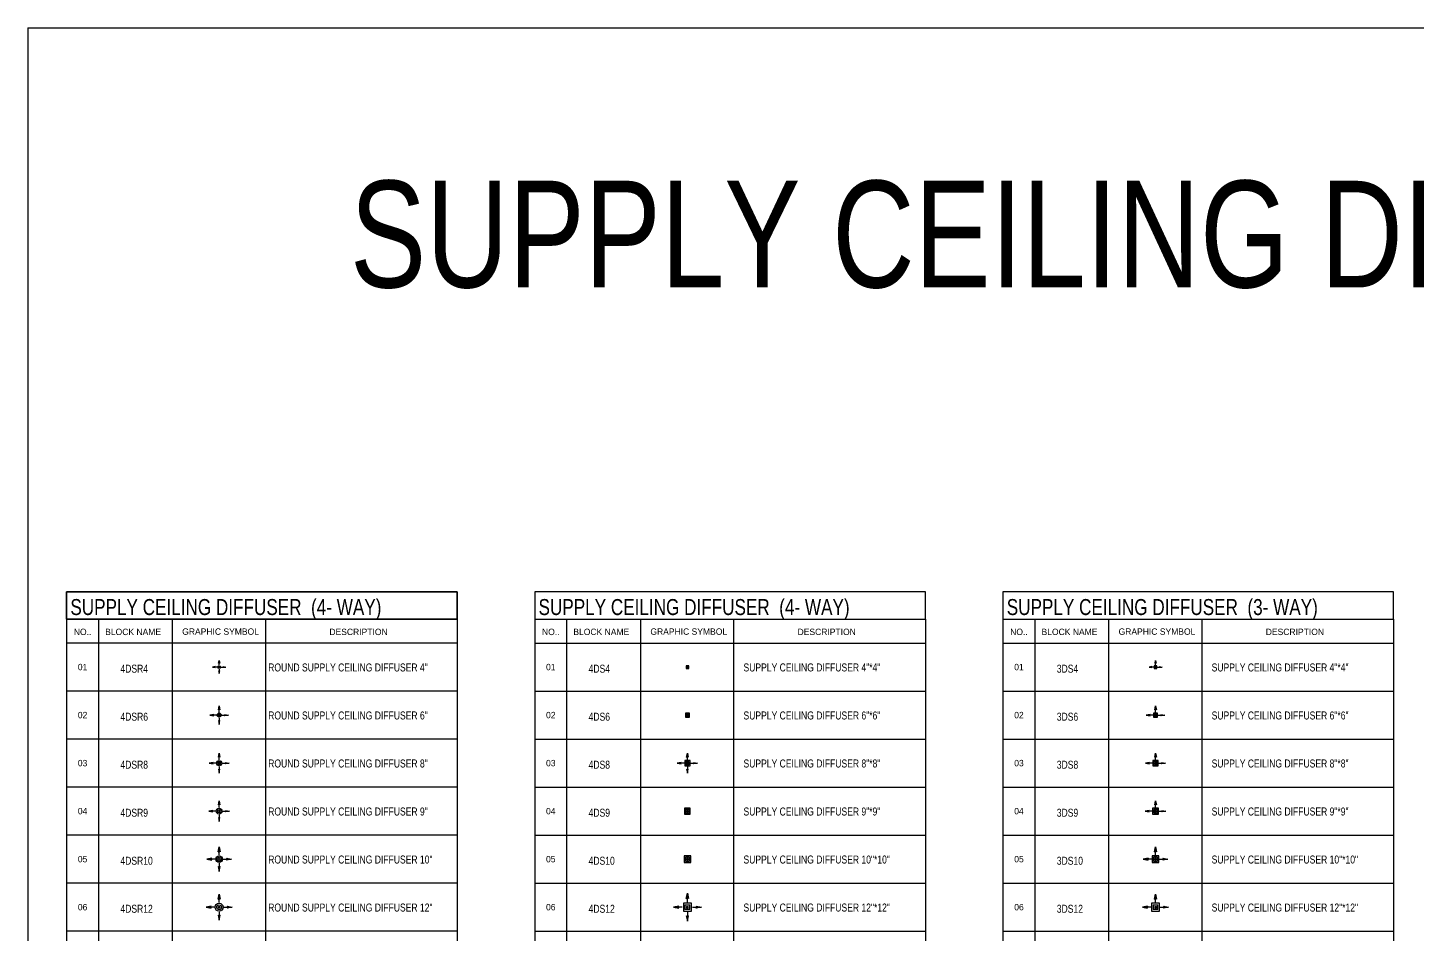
# Model space of a CAD drawing. Header units: millimetres. Extents: x 259256 to 648017, y 366981 to 480499.
# Drawn here: x 259256 to 311348, y 446521 to 480499 of the extents above; entities that cross this region are included whole.
import ezdxf
from ezdxf.enums import TextEntityAlignment as Align

# ---------------------------------------------------------------- set-up
doc = ezdxf.new("R2010")
doc.units = ezdxf.units.MM
doc.layers.get('0').update_dxf_attribs({"color": 254})
for name, color, linetype in [('11-F-A-DUCT', 11, 'Continuous'), ('40-REFERENCE-DRAWINGS-0-35', 40, 'Continuous'), ('SUPPLY GRILL', 13, 'Continuous')]:
    doc.layers.add(name, color=color, linetype=linetype)
doc.styles.add('STENCIL', font='stencil.shx')
doc.styles.add('style2', font='stencil.shx')

# ---------------------------------------------------------------- blocks, each defined once
blk = doc.blocks.new('4DS4')
at = {"color": 13}
for points in [[(-171, 0, 0, 21.4, 0), (-119, 0, 0, 0, 0), (-75, 0, 0, 0, 0)], [(0, 171, 0, 21.4, 0), (0, 119, 0, 0, 0), (0, 75, 0, 0, 0)], [(171, 0, 0, 21.4, 0), (119, 0, 0, 0, 0), (75, 0, 0, 0, 0)], [(0, -171, 0, 21.4, 0), (0, -119, 0, 0, 0), (0, -75, 0, 0, 0)]]:
    blk.add_lwpolyline(points, format="xyseb", dxfattribs=at)
at = {"color": 12}
blk.add_lwpolyline([(-50, -50), (50, -50), (50, 50), (-50, 50)], close=True, dxfattribs=at)
at = {"color": 13}
for points in [[(-30, -30), (30, -30), (30, 30), (-30, 30)], [(-10, -10), (10, -10), (10, 10), (-10, 10)]]:
    blk.add_lwpolyline(points, close=True, dxfattribs=at)
blk = doc.blocks.new('4DS6')
at = {"color": 13}
for points in [[(-245, 0, 0, 30.1, 0), (-172, 0, 0, 0, 0), (-110, 0, 0, 0, 0)], [(0, 245, 0, 30.1, 0), (0, 172, 0, 0, 0), (0, 110, 0, 0, 0)], [(245, 0, 0, 30.1, 0), (172, 0, 0, 0, 0), (110, 0, 0, 0, 0)], [(0, -245, 0, 30.1, 0), (0, -172, 0, 0, 0), (0, -110, 0, 0, 0)]]:
    blk.add_lwpolyline(points, format="xyseb", dxfattribs=at)
at = {"color": 12}
blk.add_lwpolyline([(-75, -75), (75, -75), (75, 75), (-75, 75)], close=True, dxfattribs=at)
at = {"color": 13}
for points in [[(-45, -45), (45, -45), (45, 45), (-45, 45)], [(-15, -15), (15, -15), (15, 15), (-15, 15)]]:
    blk.add_lwpolyline(points, close=True, dxfattribs=at)
blk = doc.blocks.new('4DS8')
at = {"color": 13}
for p, q in [((-228.125, 30), (-378.125, 0)), ((-125, 0), (-378.125, 0)), ((-378.125, 0), (-228.125, -30)), ((-228.125, 30), (-240.625, 0)), ((-228.125, -30), (-240.625, 0)), ((-30, 228.125), (0, 378.125)), ((-30, 228.125), (0, 240.625)), ((0, 125), (0, 378.125)), ((0, 378.125), (30, 228.125)), ((30, 228.125), (0, 240.625)), ((125, 0), (378.125, 0)), ((228.125, 30), (378.125, 0)), ((228.125, 30), (240.625, 0)), ((228.125, -30), (240.625, 0)), ((378.125, 0), (228.125, -30)), ((-30, -228.125), (0, -378.125)), ((-30, -228.125), (0, -240.625)), ((0, -125), (0, -378.125)), ((30, -228.125), (0, -240.625)), ((0, -378.125), (30, -228.125))]:
    blk.add_line(p, q, dxfattribs=at)
at = {"color": 12}
blk.add_lwpolyline([(-100, -100), (100, -100), (100, 100), (-100, 100)], close=True, dxfattribs=at)
at = {"color": 13}
for points in [[(-60, -60), (60, -60), (60, 60), (-60, 60)], [(-20, -20), (20, -20), (20, 20), (-20, 20)]]:
    blk.add_lwpolyline(points, close=True, dxfattribs=at)
for points in [[(-228.125, 30), (-240.625, 0), (-378.125, 0)], [(-228.125, -30), (-240.625, 0), (-378.125, 0)], [(-30, 228.125), (0, 240.625), (0, 378.125)], [(30, 228.125), (0, 240.625), (0, 378.125)], [(228.125, 30), (240.625, 0), (378.125, 0)], [(228.125, -30), (240.625, 0), (378.125, 0)], [(-30, -228.125), (0, -240.625), (0, -378.125)], [(30, -228.125), (0, -240.625), (0, -378.125)]]:
    blk.add_solid(points, dxfattribs=at)
blk = doc.blocks.new('4DS10')
at = {"color": 13}
for points in [[(-452, 0, 0, 64.1, 0), (-295, 0, 0, 0, 0), (-156, 0, 0, 0, 0)], [(0, 452, 0, 64.1, 0), (0, 295, 0, 0, 0), (0, 156, 0, 0, 0)], [(452, 0, 0, 64.1, 0), (295, 0, 0, 0, 0), (156, 0, 0, 0, 0)], [(0, -452, 0, 64.1, 0), (0, -295, 0, 0, 0), (0, -156, 0, 0, 0)]]:
    blk.add_lwpolyline(points, format="xyseb", dxfattribs=at)
at = {"color": 12}
blk.add_lwpolyline([(-125, -125), (125, -125), (125, 125), (-125, 125)], close=True, dxfattribs=at)
at = {"color": 13}
for points in [[(-75, -75), (75, -75), (75, 75), (-75, 75)], [(-25, -25), (25, -25), (25, 25), (-25, 25)]]:
    blk.add_lwpolyline(points, close=True, dxfattribs=at)
blk = doc.blocks.new('4DS12')
at = {"color": 13}
for p, q in [((-40, 325), (0, 525)), ((0, 188), (0, 525)), ((0, 525), (40, 325)), ((-325, 40), (-525, 0)), ((-188, 0), (-525, 0)), ((-525, 0), (-325, -40)), ((-325, 40), (-342, 0)), ((-325, -40), (-342, 0)), ((-90, 90), (-90, -90)), ((-90, 90), (90, 90)), ((-40, 325), (0, 342)), ((-30, 30), (-30, -30)), ((-30, 30), (30, 30)), ((40, 325), (0, 342)), ((30, -30), (30, 30)), ((90, -90), (90, 90)), ((188, 0), (525, 0)), ((325, 40), (525, 0)), ((325, 40), (342, 0)), ((325, -40), (342, 0)), ((525, 0), (325, -40)), ((90, -90), (-90, -90)), ((-40, -325), (0, -525)), ((-40, -325), (0, -342)), ((30, -30), (-30, -30)), ((0, -188), (0, -525)), ((40, -325), (0, -342)), ((0, -525), (40, -325))]:
    blk.add_line(p, q, dxfattribs=at)
at = {"color": 12}
blk.add_lwpolyline([(-150, -150), (150, -150), (150, 150), (-150, 150)], close=True, dxfattribs=at)
at = {"color": 13}
for points in [[(-40, 325), (0, 342), (0, 525)], [(40, 325), (0, 342), (0, 525)], [(-325, 40), (-342, 0), (-525, 0)], [(-325, -40), (-342, 0), (-525, 0)], [(325, 40), (342, 0), (525, 0)], [(325, -40), (342, 0), (525, 0)], [(-40, -325), (0, -342), (0, -525)], [(40, -325), (0, -342), (0, -525)]]:
    blk.add_solid(points, dxfattribs=at)
blk = doc.blocks.new('4DS9')
at = {"color": 13}
for points in [[(-283, 0, 0, 30.1, 0), (-210, 0, 0, 0, 0), (-148, 0, 0, 0, 0)], [(0, 283, 0, 30.1, 0), (0, 210, 0, 0, 0), (0, 148, 0, 0, 0)], [(283, 0, 0, 30.1, 0), (210, 0, 0, 0, 0), (148, 0, 0, 0, 0)], [(0, -283, 0, 30.1, 0), (0, -210, 0, 0, 0), (0, -148, 0, 0, 0)]]:
    blk.add_lwpolyline(points, format="xyseb", dxfattribs=at)
at = {"color": 12}
blk.add_lwpolyline([(-112, -112), (112, -112), (112, 112), (-112, 112)], close=True, dxfattribs=at)
at = {"color": 13}
for points in [[(-68, -68), (68, -68), (68, 68), (-68, 68)], [(-22, -22), (22, -22), (22, 22), (-22, 22)]]:
    blk.add_lwpolyline(points, close=True, dxfattribs=at)
blk = doc.blocks.new('3DS4')
at = {"color": 13}
for p, q in [((-144, 20), (-244, 0)), ((-75, 0), (-244, 0)), ((-244, 0), (-144, -20)), ((-144, 20), (-152, 0)), ((-144, -20), (-152, 0)), ((-20, 144), (0, 244)), ((-20, 144), (0, 152)), ((0, 75), (0, 244)), ((0, 244), (20, 144)), ((20, 144), (0, 152)), ((75, 0), (244, 0)), ((144, 20), (244, 0)), ((144, 20), (152, 0)), ((144, -20), (152, 0)), ((244, 0), (144, -20))]:
    blk.add_line(p, q, dxfattribs=at)
at = {"color": 12}
blk.add_lwpolyline([(-50, -50), (50, -50), (50, 50), (-50, 50)], close=True, dxfattribs=at)
at = {"color": 13}
for points in [[(-30, -30), (30, -30), (30, 30), (-30, 30)], [(-10, -10), (10, -10), (10, 10), (-10, 10)]]:
    blk.add_lwpolyline(points, close=True, dxfattribs=at)
for points in [[(-144, 20), (-152, 0), (-244, 0)], [(-144, -20), (-152, 0), (-244, 0)], [(-20, 144), (0, 152), (0, 244)], [(20, 144), (0, 152), (0, 244)], [(144, 20), (152, 0), (244, 0)], [(144, -20), (152, 0), (244, 0)]]:
    blk.add_solid(points, dxfattribs=at)
blk = doc.blocks.new('3DS6')
at = {"color": 13}
for p, q in [((-203.125, 30), (-353.125, 0)), ((-100, 0), (-353.125, 0)), ((-353.125, 0), (-203.125, -30)), ((-203.125, 30), (-215.625, 0)), ((-203.125, -30), (-215.625, 0)), ((-30, 203.125), (0, 353.125)), ((-30, 203.125), (0, 215.625)), ((0, 100), (0, 353.125)), ((0, 353.125), (30, 203.125)), ((30, 203.125), (0, 215.625)), ((100, 0), (353.125, 0)), ((203.125, 30), (353.125, 0)), ((203.125, 30), (215.625, 0)), ((203.125, -30), (215.625, 0)), ((353.125, 0), (203.125, -30))]:
    blk.add_line(p, q, dxfattribs=at)
at = {"color": 12}
blk.add_lwpolyline([(-75, -75), (75, -75), (75, 75), (-75, 75)], close=True, dxfattribs=at)
at = {"color": 13}
for points in [[(-45, -45), (45, -45), (45, 45), (-45, 45)], [(-15, -15), (15, -15), (15, 15), (-15, 15)]]:
    blk.add_lwpolyline(points, close=True, dxfattribs=at)
for points in [[(-203.125, 30), (-215.625, 0), (-353.125, 0)], [(-203.125, -30), (-215.625, 0), (-353.125, 0)], [(-30, 203.125), (0, 215.625), (0, 353.125)], [(30, 203.125), (0, 215.625), (0, 353.125)], [(203.125, 30), (215.625, 0), (353.125, 0)], [(203.125, -30), (215.625, 0), (353.125, 0)]]:
    blk.add_solid(points, dxfattribs=at)
blk = doc.blocks.new('3DS8')
at = {"color": 13}
for p, q in [((-228.125, 30), (-378.125, 0)), ((-125, 0), (-378.125, 0)), ((-378.125, 0), (-228.125, -30)), ((-228.125, 30), (-240.625, 0)), ((-228.125, -30), (-240.625, 0)), ((-30, 228.125), (0, 378.125)), ((-30, 228.125), (0, 240.625)), ((0, 125), (0, 378.125)), ((0, 378.125), (30, 228.125)), ((30, 228.125), (0, 240.625)), ((125, 0), (378.125, 0)), ((228.125, 30), (378.125, 0)), ((228.125, 30), (240.625, 0)), ((228.125, -30), (240.625, 0)), ((378.125, 0), (228.125, -30))]:
    blk.add_line(p, q, dxfattribs=at)
at = {"color": 12}
blk.add_lwpolyline([(-100, -100), (100, -100), (100, 100), (-100, 100)], close=True, dxfattribs=at)
at = {"color": 13}
for points in [[(-60, -60), (60, -60), (60, 60), (-60, 60)], [(-20, -20), (20, -20), (20, 20), (-20, 20)]]:
    blk.add_lwpolyline(points, close=True, dxfattribs=at)
for points in [[(-228.125, 30), (-240.625, 0), (-378.125, 0)], [(-228.125, -30), (-240.625, 0), (-378.125, 0)], [(-30, 228.125), (0, 240.625), (0, 378.125)], [(30, 228.125), (0, 240.625), (0, 378.125)], [(228.125, 30), (240.625, 0), (378.125, 0)], [(228.125, -30), (240.625, 0), (378.125, 0)]]:
    blk.add_solid(points, dxfattribs=at)
blk = doc.blocks.new('3DS9')
at = {"color": 13}
for p, q in [((-240.625, 30), (-390.625, 0)), ((-137.5, 0), (-390.625, 0)), ((-390.625, 0), (-240.625, -30)), ((-240.625, 30), (-253.125, 0)), ((-240.625, -30), (-253.125, 0)), ((-30, 240.625), (0, 390.625)), ((-30, 240.625), (0, 253.125)), ((0, 137.5), (0, 390.625)), ((0, 390.625), (30, 240.625)), ((30, 240.625), (0, 253.125)), ((137.5, 0), (390.625, 0)), ((240.625, 30), (390.625, 0)), ((240.625, 30), (253.125, 0)), ((240.625, -30), (253.125, 0)), ((390.625, 0), (240.625, -30))]:
    blk.add_line(p, q, dxfattribs=at)
at = {"color": 12}
blk.add_lwpolyline([(-112.5, -112.5), (112.5, -112.5), (112.5, 112.5), (-112.5, 112.5)], close=True, dxfattribs=at)
at = {"color": 13}
for points in [[(-67.5, -67.5), (67.5, -67.5), (67.5, 67.5), (-67.5, 67.5)], [(-22.5, -22.5), (22.5, -22.5), (22.5, 22.5), (-22.5, 22.5)]]:
    blk.add_lwpolyline(points, close=True, dxfattribs=at)
for points in [[(-240.625, 30), (-253.125, 0), (-390.625, 0)], [(-240.625, -30), (-253.125, 0), (-390.625, 0)], [(-30, 240.625), (0, 253.125), (0, 390.625)], [(30, 240.625), (0, 253.125), (0, 390.625)], [(240.625, 30), (253.125, 0), (390.625, 0)], [(240.625, -30), (253.125, 0), (390.625, 0)]]:
    blk.add_solid(points, dxfattribs=at)
blk = doc.blocks.new('3DS10')
at = {"color": 13}
for p, q in [((-278.90625, 37.5), (-466.40625, 0)), ((-150, 0), (-466.40625, 0)), ((-466.40625, 0), (-278.90625, -37.5)), ((-278.90625, 37.5), (-294.53125, 0)), ((-278.90625, -37.5), (-294.53125, 0)), ((-37.5, 278.90625), (0, 466.40625)), ((-37.5, 278.90625), (0, 294.53125)), ((0, 150), (0, 466.40625)), ((0, 466.40625), (37.5, 278.90625)), ((37.5, 278.90625), (0, 294.53125)), ((150, 0), (466.40625, 0)), ((278.90625, 37.5), (466.40625, 0)), ((278.90625, 37.5), (294.53125, 0)), ((278.90625, -37.5), (294.53125, 0)), ((466.40625, 0), (278.90625, -37.5))]:
    blk.add_line(p, q, dxfattribs=at)
at = {"color": 12}
blk.add_lwpolyline([(-125, -125), (125, -125), (125, 125), (-125, 125)], close=True, dxfattribs=at)
at = {"color": 13}
for points in [[(-75, -75), (75, -75), (75, 75), (-75, 75)], [(-25, -25), (25, -25), (25, 25), (-25, 25)]]:
    blk.add_lwpolyline(points, close=True, dxfattribs=at)
for points in [[(-278.90625, 37.5), (-294.53125, 0), (-466.40625, 0)], [(-278.90625, -37.5), (-294.53125, 0), (-466.40625, 0)], [(-37.5, 278.90625), (0, 294.53125), (0, 466.40625)], [(37.5, 278.90625), (0, 294.53125), (0, 466.40625)], [(278.90625, 37.5), (294.53125, 0), (466.40625, 0)], [(278.90625, -37.5), (294.53125, 0), (466.40625, 0)]]:
    blk.add_solid(points, dxfattribs=at)
blk = doc.blocks.new('3DS12')
at = {"color": 13}
for p, q in [((-303.90625, 37.5), (-491.40625, 0)), ((-175, 0), (-491.40625, 0)), ((-491.40625, 0), (-303.90625, -37.5)), ((-303.90625, 37.5), (-319.53125, 0)), ((-303.90625, -37.5), (-319.53125, 0)), ((-90, 90), (-90, -90)), ((-90, 90), (90, 90)), ((-37.5, 303.90625), (0, 491.40625)), ((-37.5, 303.90625), (0, 319.53125)), ((-30, 30), (-30, -30)), ((-30, 30), (30, 30)), ((0, 175), (0, 491.40625)), ((0, 491.40625), (37.5, 303.90625)), ((37.5, 303.90625), (0, 319.53125)), ((30, -30), (30, 30)), ((90, -90), (90, 90)), ((175, 0), (491.40625, 0)), ((303.90625, 37.5), (491.40625, 0)), ((303.90625, 37.5), (319.53125, 0)), ((303.90625, -37.5), (319.53125, 0)), ((491.40625, 0), (303.90625, -37.5)), ((90, -90), (-90, -90)), ((30, -30), (-30, -30))]:
    blk.add_line(p, q, dxfattribs=at)
at = {"color": 12}
blk.add_lwpolyline([(-150, -150), (150, -150), (150, 150), (-150, 150)], close=True, dxfattribs=at)
at = {"color": 13}
for points in [[(-303.90625, 37.5), (-319.53125, 0), (-491.40625, 0)], [(-303.90625, -37.5), (-319.53125, 0), (-491.40625, 0)], [(-37.5, 303.90625), (0, 319.53125), (0, 491.40625)], [(37.5, 303.90625), (0, 319.53125), (0, 491.40625)], [(303.90625, 37.5), (319.53125, 0), (491.40625, 0)], [(303.90625, -37.5), (319.53125, 0), (491.40625, 0)]]:
    blk.add_solid(points, dxfattribs=at)
blk = doc.blocks.new('4DSR4')
at = {"layer": 'SUPPLY GRILL', "color": 13}
for p, q in [((-144, 20), (-244, 0)), ((-75, 0), (-244, 0)), ((-244, 0), (-144, -20)), ((-144, 20), (-152, 0)), ((-144, -20), (-152, 0)), ((-20, 144), (0, 244)), ((-20, 144), (0, 152)), ((0, 75), (0, 244)), ((0, 244), (20, 144)), ((20, 144), (0, 152)), ((75, 0), (244, 0)), ((144, 20), (244, 0)), ((144, 20), (152, 0)), ((144, -20), (152, 0)), ((244, 0), (144, -20)), ((-20, -144), (0, -244)), ((-20, -144), (0, -152)), ((0, -75), (0, -244)), ((20, -144), (0, -152)), ((0, -244), (20, -144))]:
    blk.add_line(p, q, dxfattribs=at)
at = {"layer": 'SUPPLY GRILL', "color": 12}
blk.add_circle((0, 0), 50, dxfattribs=at)
at = {"layer": 'SUPPLY GRILL', "color": 13}
for radius in [30, 10]:
    blk.add_circle((0, 0), radius, dxfattribs=at)
for points in [[(-144, 20), (-152, 0), (-244, 0)], [(-144, -20), (-152, 0), (-244, 0)], [(-20, 144), (0, 152), (0, 244)], [(20, 144), (0, 152), (0, 244)], [(144, 20), (152, 0), (244, 0)], [(144, -20), (152, 0), (244, 0)], [(-20, -144), (0, -152), (0, -244)], [(20, -144), (0, -152), (0, -244)]]:
    blk.add_solid(points, dxfattribs=at)
blk = doc.blocks.new('4DSR6')
at = {"layer": 'SUPPLY GRILL', "color": 13}
for p, q in [((-203.125, 30), (-353.125, 0)), ((-100, 0), (-353.125, 0)), ((-353.125, 0), (-203.125, -30)), ((-203.125, 30), (-215.625, 0)), ((-203.125, -30), (-215.625, 0)), ((-30, 203.125), (0, 353.125)), ((-30, 203.125), (0, 215.625)), ((0, 100), (0, 353.125)), ((0, 353.125), (30, 203.125)), ((30, 203.125), (0, 215.625)), ((100, 0), (353.125, 0)), ((203.125, 30), (353.125, 0)), ((203.125, 30), (215.625, 0)), ((203.125, -30), (215.625, 0)), ((353.125, 0), (203.125, -30)), ((-30, -203.125), (0, -353.125)), ((-30, -203.125), (0, -215.625)), ((0, -100), (0, -353.125)), ((30, -203.125), (0, -215.625)), ((0, -353.125), (30, -203.125))]:
    blk.add_line(p, q, dxfattribs=at)
at = {"layer": 'SUPPLY GRILL', "color": 12}
blk.add_circle((0, 0), 75, dxfattribs=at)
at = {"layer": 'SUPPLY GRILL', "color": 13}
for radius in [45, 15]:
    blk.add_circle((0, 0), radius, dxfattribs=at)
for points in [[(-203.125, 30), (-215.625, 0), (-353.125, 0)], [(-203.125, -30), (-215.625, 0), (-353.125, 0)], [(-30, 203.125), (0, 215.625), (0, 353.125)], [(30, 203.125), (0, 215.625), (0, 353.125)], [(203.125, 30), (215.625, 0), (353.125, 0)], [(203.125, -30), (215.625, 0), (353.125, 0)], [(-30, -203.125), (0, -215.625), (0, -353.125)], [(30, -203.125), (0, -215.625), (0, -353.125)]]:
    blk.add_solid(points, dxfattribs=at)
blk = doc.blocks.new('4DSR8')
at = {"layer": 'SUPPLY GRILL', "color": 13}
for p, q in [((-228.125, 30), (-378.125, 0)), ((-125, 0), (-378.125, 0)), ((-378.125, 0), (-228.125, -30)), ((-228.125, 30), (-240.625, 0)), ((-228.125, -30), (-240.625, 0)), ((-30, 228.125), (0, 378.125)), ((-30, 228.125), (0, 240.625)), ((0, 125), (0, 378.125)), ((0, 378.125), (30, 228.125)), ((30, 228.125), (0, 240.625)), ((125, 0), (378.125, 0)), ((228.125, 30), (378.125, 0)), ((228.125, 30), (240.625, 0)), ((228.125, -30), (240.625, 0)), ((378.125, 0), (228.125, -30)), ((-30, -228.125), (0, -378.125)), ((-30, -228.125), (0, -240.625)), ((0, -125), (0, -378.125)), ((30, -228.125), (0, -240.625)), ((0, -378.125), (30, -228.125))]:
    blk.add_line(p, q, dxfattribs=at)
at = {"layer": 'SUPPLY GRILL', "color": 12}
blk.add_circle((0, 0), 100, dxfattribs=at)
at = {"layer": 'SUPPLY GRILL', "color": 13}
for radius in [60, 20]:
    blk.add_circle((0, 0), radius, dxfattribs=at)
for points in [[(-228.125, 30), (-240.625, 0), (-378.125, 0)], [(-228.125, -30), (-240.625, 0), (-378.125, 0)], [(-30, 228.125), (0, 240.625), (0, 378.125)], [(30, 228.125), (0, 240.625), (0, 378.125)], [(228.125, 30), (240.625, 0), (378.125, 0)], [(228.125, -30), (240.625, 0), (378.125, 0)], [(-30, -228.125), (0, -240.625), (0, -378.125)], [(30, -228.125), (0, -240.625), (0, -378.125)]]:
    blk.add_solid(points, dxfattribs=at)
blk = doc.blocks.new('4DSR9')
at = {"layer": 'SUPPLY GRILL', "color": 13}
for p, q in [((-240.625, 30), (-390.625, 0)), ((-137.5, 0), (-390.625, 0)), ((-390.625, 0), (-240.625, -30)), ((-240.625, 30), (-253.125, 0)), ((-240.625, -30), (-253.125, 0)), ((-30, 240.625), (0, 390.625)), ((-30, 240.625), (0, 253.125)), ((0, 137.5), (0, 390.625)), ((0, 390.625), (30, 240.625)), ((30, 240.625), (0, 253.125)), ((137.5, 0), (390.625, 0)), ((240.625, 30), (390.625, 0)), ((240.625, 30), (253.125, 0)), ((240.625, -30), (253.125, 0)), ((390.625, 0), (240.625, -30)), ((-30, -240.625), (0, -390.625)), ((-30, -240.625), (0, -253.125)), ((0, -137.5), (0, -390.625)), ((30, -240.625), (0, -253.125)), ((0, -390.625), (30, -240.625))]:
    blk.add_line(p, q, dxfattribs=at)
at = {"layer": 'SUPPLY GRILL', "color": 12}
blk.add_circle((0, 0), 112.5, dxfattribs=at)
at = {"layer": 'SUPPLY GRILL', "color": 13}
for radius in [67.5, 22.5]:
    blk.add_circle((0, 0), radius, dxfattribs=at)
for points in [[(-240.625, 30), (-253.125, 0), (-390.625, 0)], [(-240.625, -30), (-253.125, 0), (-390.625, 0)], [(-30, 240.625), (0, 253.125), (0, 390.625)], [(30, 240.625), (0, 253.125), (0, 390.625)], [(240.625, 30), (253.125, 0), (390.625, 0)], [(240.625, -30), (253.125, 0), (390.625, 0)], [(-30, -240.625), (0, -253.125), (0, -390.625)], [(30, -240.625), (0, -253.125), (0, -390.625)]]:
    blk.add_solid(points, dxfattribs=at)
blk = doc.blocks.new('4DSR10')
at = {"color": 13}
for p, q in [((-278.90625, 37.5), (-466.40625, 0)), ((-150, 0), (-466.40625, 0)), ((-466.40625, 0), (-278.90625, -37.5)), ((-278.90625, 37.5), (-294.53125, 0)), ((-278.90625, -37.5), (-294.53125, 0)), ((-37.5, 278.90625), (0, 466.40625)), ((-37.5, 278.90625), (0, 294.53125)), ((0, 150), (0, 466.40625)), ((0, 466.40625), (37.5, 278.90625)), ((37.5, 278.90625), (0, 294.53125)), ((150, 0), (466.40625, 0)), ((278.90625, 37.5), (466.40625, 0)), ((278.90625, 37.5), (294.53125, 0)), ((278.90625, -37.5), (294.53125, 0)), ((466.40625, 0), (278.90625, -37.5)), ((-37.5, -278.90625), (0, -466.40625)), ((-37.5, -278.90625), (0, -294.53125)), ((0, -150), (0, -466.40625)), ((37.5, -278.90625), (0, -294.53125)), ((0, -466.40625), (37.5, -278.90625))]:
    blk.add_line(p, q, dxfattribs=at)
at = {"color": 12}
blk.add_circle((0, 0), 125, dxfattribs=at)
at = {"color": 13}
for radius in [75, 25]:
    blk.add_circle((0, 0), radius, dxfattribs=at)
for points in [[(-278.90625, 37.5), (-294.53125, 0), (-466.40625, 0)], [(-278.90625, -37.5), (-294.53125, 0), (-466.40625, 0)], [(-37.5, 278.90625), (0, 294.53125), (0, 466.40625)], [(37.5, 278.90625), (0, 294.53125), (0, 466.40625)], [(278.90625, 37.5), (294.53125, 0), (466.40625, 0)], [(278.90625, -37.5), (294.53125, 0), (466.40625, 0)], [(-37.5, -278.90625), (0, -294.53125), (0, -466.40625)], [(37.5, -278.90625), (0, -294.53125), (0, -466.40625)]]:
    blk.add_solid(points, dxfattribs=at)
blk = doc.blocks.new('4DSR12')
at = {"layer": 'SUPPLY GRILL', "color": 13}
for p, q in [((-303.90625, 37.5), (-491.40625, 0)), ((-175, 0), (-491.40625, 0)), ((-491.40625, 0), (-303.90625, -37.5)), ((-303.90625, 37.5), (-319.53125, 0)), ((-303.90625, -37.5), (-319.53125, 0)), ((-37.5, 303.90625), (0, 491.40625)), ((-37.5, 303.90625), (0, 319.53125)), ((0, 175), (0, 491.40625)), ((0, 491.40625), (37.5, 303.90625)), ((37.5, 303.90625), (0, 319.53125)), ((175, 0), (491.40625, 0)), ((303.90625, 37.5), (491.40625, 0)), ((303.90625, 37.5), (319.53125, 0)), ((303.90625, -37.5), (319.53125, 0)), ((491.40625, 0), (303.90625, -37.5)), ((-37.5, -303.90625), (0, -491.40625)), ((-37.5, -303.90625), (0, -319.53125)), ((0, -175), (0, -491.40625)), ((37.5, -303.90625), (0, -319.53125)), ((0, -491.40625), (37.5, -303.90625))]:
    blk.add_line(p, q, dxfattribs=at)
at = {"layer": 'SUPPLY GRILL', "color": 12}
blk.add_circle((0, 0), 150, dxfattribs=at)
at = {"layer": 'SUPPLY GRILL', "color": 13}
for radius in [90, 30]:
    blk.add_circle((0, 0), radius, dxfattribs=at)
for points in [[(-303.90625, 37.5), (-319.53125, 0), (-491.40625, 0)], [(-303.90625, -37.5), (-319.53125, 0), (-491.40625, 0)], [(-37.5, 303.90625), (0, 319.53125), (0, 491.40625)], [(37.5, 303.90625), (0, 319.53125), (0, 491.40625)], [(303.90625, 37.5), (319.53125, 0), (491.40625, 0)], [(303.90625, -37.5), (319.53125, 0), (491.40625, 0)], [(-37.5, -303.90625), (0, -319.53125), (0, -491.40625)], [(37.5, -303.90625), (0, -319.53125), (0, -491.40625)]]:
    blk.add_solid(points, dxfattribs=at)

msp = doc.modelspace()

# ---------------------------------------------------------------- linework, layer by layer
at = {"layer": '11-F-A-DUCT'}
for q in [(259256, 411861), (505002, 480499)]:
    msp.add_line((259256, 480499), q, dxfattribs=at)
at = {"layer": 'SUPPLY GRILL'}
for p, q in [((275356, 458327), (260710, 458327)), ((260710, 458327), (260710, 430433)), ((260710, 458327), (260710, 430433)), ((260710, 458327), (275356, 458327)), ((261905, 458327), (261905, 430433)), ((264684, 430433), (264684, 458327)), ((268178, 430433), (268178, 458327)), ((275356, 458327), (275356, 430433)), ((278263, 458327), (278263, 430433)), ((278263, 458327), (292909, 458327)), ((279458, 458327), (279458, 430433)), ((282237, 430433), (282237, 458327)), ((285731, 430433), (285731, 458327)), ((292909, 458327), (292909, 430433)), ((295816, 458327), (295816, 430433)), ((295816, 458327), (310462, 458327)), ((297012, 458327), (297012, 430433)), ((299791, 430433), (299791, 458327)), ((303284, 430433), (303284, 458327)), ((310462, 458327), (310462, 430433)), ((275356, 457433), (260710, 457433)), ((278263, 457433), (292909, 457433)), ((295816, 457433), (310462, 457433)), ((275356, 455633), (260710, 455633)), ((278263, 455633), (292909, 455633)), ((295816, 455633), (310462, 455633)), ((275356, 453833), (260710, 453833)), ((278263, 453833), (292909, 453833)), ((295816, 453833), (310462, 453833)), ((275356, 452033), (260710, 452033)), ((278263, 452033), (292909, 452033)), ((295816, 452033), (310462, 452033)), ((275356, 450233), (260710, 450233)), ((278263, 450233), (292909, 450233)), ((295816, 450233), (310462, 450233)), ((275356, 448433), (260710, 448433)), ((278263, 448433), (292909, 448433)), ((295816, 448433), (310462, 448433)), ((275356, 446633), (260710, 446633)), ((278263, 446633), (292909, 446633)), ((295816, 446633), (310462, 446633))]:
    msp.add_line(p, q, dxfattribs=at)
for points in [[(275356, 458327), (260710, 458327), (260710, 459358), (275356, 459358)], [(260710, 458327), (275356, 458327), (275356, 459358), (260710, 459358)], [(278263, 458327), (292909, 458327), (292909, 459358), (278263, 459358)], [(295816, 458327), (310462, 458327), (310462, 459358), (295816, 459358)]]:
    msp.add_lwpolyline(points, close=True, dxfattribs=at)

# ---------------------------------------------------------------- block references
for name, p in [('4DSR4', (266431, 456533)), ('4DS4', (283984, 456533)), ('3DS4', (301538, 456533)), ('4DSR6', (266431, 454733)), ('4DS6', (283984, 454733)), ('3DS6', (301538, 454733)), ('4DSR8', (266431, 452933)), ('4DS8', (283984, 452933)), ('3DS8', (301538, 452933)), ('4DSR9', (266431, 451133)), ('4DS9', (283984, 451133)), ('3DS9', (301538, 451133)), ('4DSR10', (266431, 449333)), ('4DS10', (283984, 449333)), ('3DS10', (301538, 449333)), ('4DSR12', (266431, 447533)), ('4DS12', (283984, 447533)), ('3DS12', (301538, 447533))]:
    msp.add_blockref(name, p, dxfattribs=at)

# ---------------------------------------------------------------- texts
at = {"layer": '40-REFERENCE-DRAWINGS-0-35', "lineweight": 35, "style": 'STENCIL', "width": 0.8}
msp.add_text('SUPPLY CEILING DIFFUSER', height=4000, dxfattribs=at).set_placement((271338, 470766))
at = {"layer": 'SUPPLY GRILL', "lineweight": 35, "style": 'STENCIL', "width": 0.8}
for s, p in [('SUPPLY CEILING DIFFUSER  (4- WAY)', (260852, 458485)), ('SUPPLY CEILING DIFFUSER  (4- WAY)', (278405, 458485)), ('SUPPLY CEILING DIFFUSER  (3- WAY)', (295959, 458485))]:
    msp.add_text(s, height=600, dxfattribs=at).set_placement(p)
at = {"layer": 'SUPPLY GRILL', "lineweight": 35, "style": 'STENCIL'}
for s, height, p in [('NO..', 239.1, (261311, 457854)), ('BLOCK NAME', 239.1, (263205, 457854)), ('GRAPHIC SYMBOL', 239.06, (266484, 457865)), ('DESCRIPTION', 239.06, (271656, 457854)), ('NO..', 239.1, (278864, 457854)), ('BLOCK NAME', 239.1, (280758, 457854)), ('GRAPHIC SYMBOL', 239.06, (284037, 457865)), ('DESCRIPTION', 239.06, (289209, 457854)), ('NO..', 239.1, (296417, 457854)), ('BLOCK NAME', 239.1, (298311, 457854)), ('GRAPHIC SYMBOL', 239.06, (301591, 457865)), ('DESCRIPTION', 239.06, (306762, 457854))]:
    msp.add_text(s, height=height, dxfattribs=at).set_placement(p, align=Align.MIDDLE)
at = {"layer": 'SUPPLY GRILL', "color": 4, "style": 'STENCIL'}
for s, p in [('01', (261311, 456536)), ('01', (278864, 456536)), ('01', (296417, 456536)), ('02', (261311, 454736)), ('02', (278864, 454736)), ('02', (296417, 454736)), ('03', (261311, 452936)), ('03', (278864, 452936)), ('03', (296417, 452936)), ('04', (261311, 451136)), ('04', (278864, 451136)), ('04', (296417, 451136)), ('05', (261311, 449336)), ('05', (278864, 449336)), ('05', (296417, 449336)), ('06', (261311, 447536)), ('06', (278864, 447536)), ('06', (296417, 447536))]:
    msp.add_text(s, height=239.1, dxfattribs=at).set_placement(p, align=Align.MIDDLE)
at = {"layer": 'SUPPLY GRILL', "color": 4, "style": 'style2', "width": 0.8}
for s, p in [('4DSR4', (262729, 456325)), ('ROUND SUPPLY CEILING DIFFUSER 4"', (268270, 456371)), ('4DS4', (280282, 456325)), ('SUPPLY CEILING DIFFUSER 4"*4"', (286088, 456371)), ('3DS4', (297835, 456325)), ('SUPPLY CEILING DIFFUSER 4"*4"', (303641, 456371)), ('4DSR6', (262729, 454525)), ('ROUND SUPPLY CEILING DIFFUSER 6"', (268270, 454571)), ('4DS6', (280282, 454525)), ('SUPPLY CEILING DIFFUSER 6"*6" ', (286088, 454571)), ('3DS6', (297835, 454525)), ('SUPPLY CEILING DIFFUSER 6"*6" ', (303641, 454571)), ('4DSR8', (262729, 452725)), ('ROUND SUPPLY CEILING DIFFUSER 8"', (268270, 452771)), ('4DS8', (280282, 452725)), ('SUPPLY CEILING DIFFUSER 8"*8"', (286088, 452771)), ('3DS8', (297835, 452725)), ('SUPPLY CEILING DIFFUSER 8"*8"', (303641, 452771)), ('4DSR9', (262729, 450925)), ('ROUND SUPPLY CEILING DIFFUSER 9"', (268270, 450971)), ('4DS9', (280282, 450925)), ('SUPPLY CEILING DIFFUSER 9"*9"', (286088, 450971)), ('3DS9', (297835, 450925)), ('SUPPLY CEILING DIFFUSER 9"*9"', (303641, 450971)), ('4DSR10', (262729, 449125)), ('ROUND SUPPLY CEILING DIFFUSER 10"', (268270, 449171)), ('4DS10', (280282, 449125)), ('SUPPLY CEILING DIFFUSER 10"*10"', (286088, 449171)), ('3DS10', (297835, 449125)), ('SUPPLY CEILING DIFFUSER 10"*10"', (303641, 449171)), ('4DSR12', (262729, 447325)), ('ROUND SUPPLY CEILING DIFFUSER 12"', (268270, 447371)), ('4DS12', (280282, 447325)), ('SUPPLY CEILING DIFFUSER 12"*12"', (286088, 447371)), ('3DS12', (297835, 447325)), ('SUPPLY CEILING DIFFUSER 12"*12"', (303641, 447371))]:
    msp.add_text(s, height=300, dxfattribs=at).set_placement(p)

doc.saveas('drawing.dxf')
